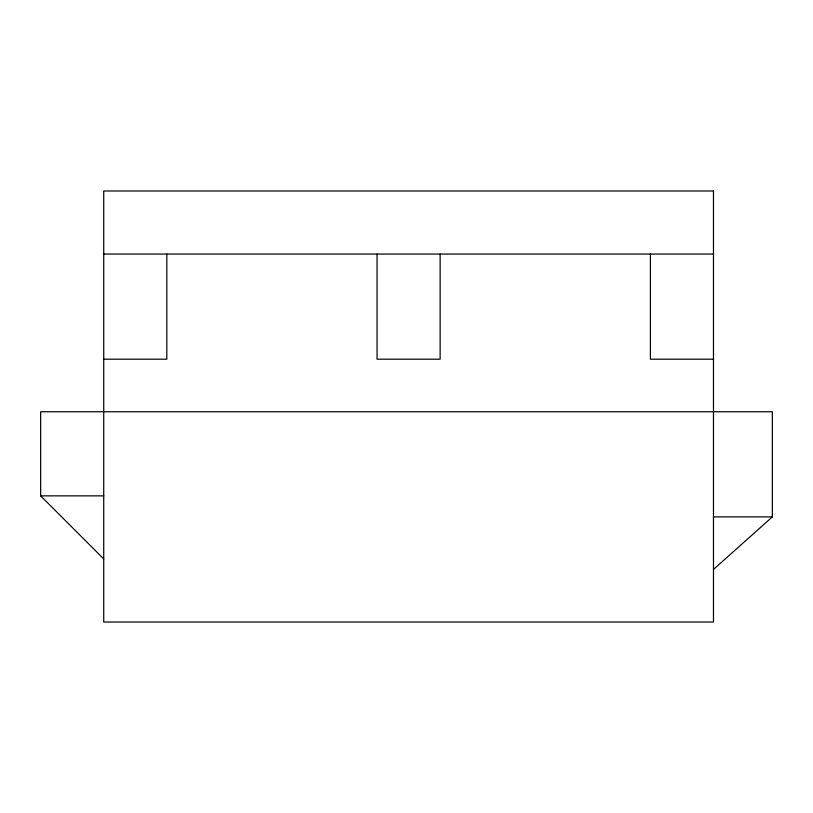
<?xml version="1.0" encoding="UTF-8"?>
<svg xmlns="http://www.w3.org/2000/svg" width="813" height="813" viewBox="0 0 813 813"><rect width="100%" height="100%" fill="white"/><g stroke="black" fill="none" stroke-linecap="round" stroke-linejoin="round"><path stroke-width="1.22" d="M713.479 569.446L772.35 516.885L772.35 411.754L40.65 411.754L40.65 495.859L103.729 558.938M103.729 254.063L713.479 254.063M103.729 359.194L166.807 359.194L166.807 254.063M713.479 359.194L650.4 359.194L650.4 254.063M40.65 495.859L103.729 495.859M713.479 516.885L772.35 516.885M440.138 254.063L440.138 359.194L377.059 359.194L377.059 254.063M713.479 190.984L103.729 190.984L103.729 622.016L713.479 622.016L713.479 190.984"/></g></svg>
